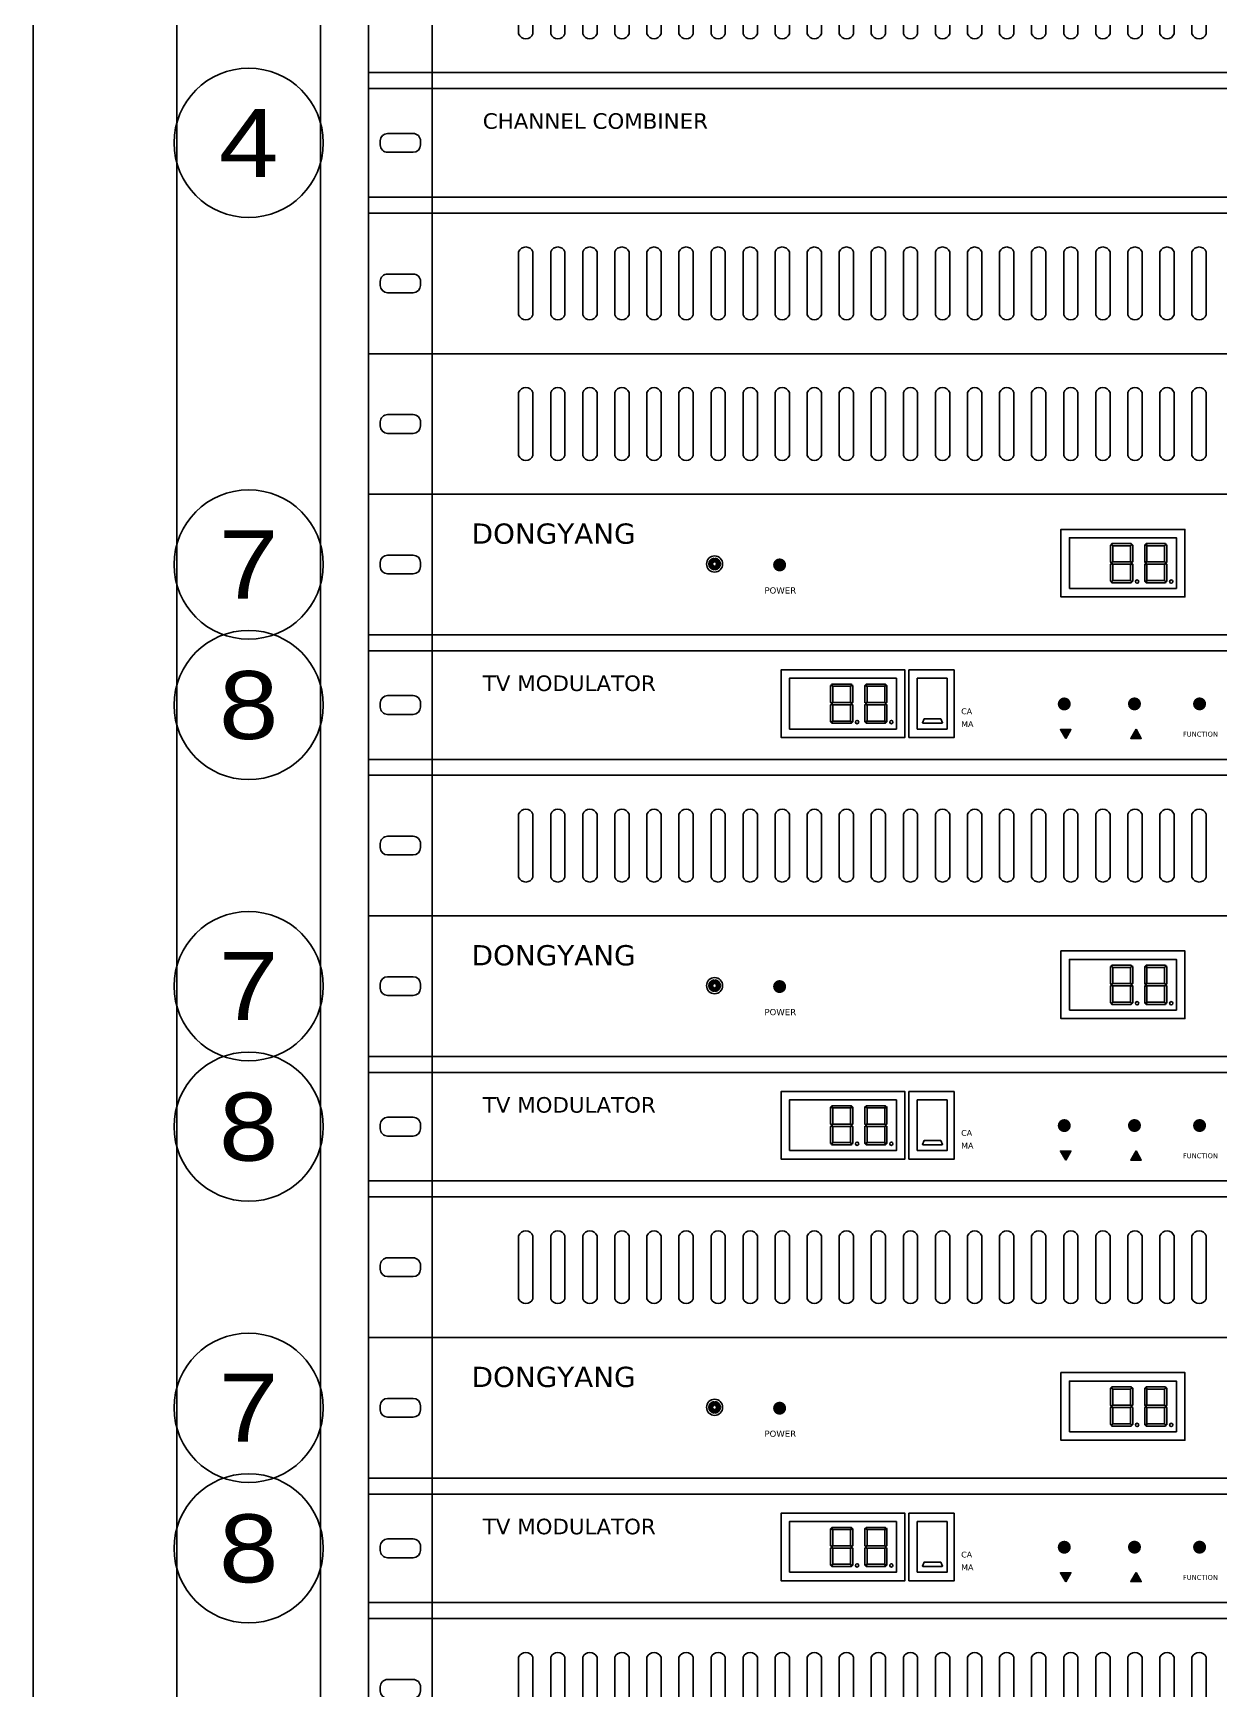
# Model space of a CAD drawing. Header units: millimetres. Extents: x 210163 to 420413, y -109 to 148391.
# Drawn here: x 276628 to 294449, y 72327 to 97208 of the extents above; entities that cross this region are included whole.
import ezdxf
from ezdxf.enums import TextEntityAlignment as Align

# ---------------------------------------------------------------- set-up
doc = ezdxf.new("R2010")
doc.units = ezdxf.units.MM
doc.header["$LTSCALE"] = 50
doc.header["$MEASUREMENT"] = 0
doc.layers.get('0').update_dxf_attribs({"linetype": 'CONTINUOUS'})
doc.layers.add('ARCHI', color=7, linetype='CONTINUOUS')
doc.styles.add('GND', font='verdana_0.ttf')
doc.styles.add('UL', font='', dxfattribs={"height": 300})
doc.styles.get('UL').set_extended_font_data('HY울릉도L')

# ---------------------------------------------------------------- blocks, each defined once
blk = doc.blocks.new('Rack-2000')
at = {"lineweight": -3}
for p, q in [((1272.00821924219, 64.78612457246435), (1272.00821924219, 1964.217737282532)), ((1317.008219242191, 1908.786124572464), (1317.008219242191, 104.7861245724643)), ((1332.00821924219, 1908.786124572464), (1332.008219242191, 104.7861245724643)), ((1352.008219242191, 1908.786124572464), (1352.008219242191, 104.7861245724643))]:
    blk.add_line(p, q, dxfattribs=at)
blk = doc.blocks.new('Rack2-2000')
at = {"lineweight": -3}
for p, q in [((1272.00821924219, 1964.217737282532), (1272.00821924219, 64.78612457246446)), ((1227.00821924219, 1908.786124572464), (1227.008219242191, 104.7861245724645))]:
    blk.add_line(p, q, dxfattribs=at)
blk = doc.blocks.new('DIGITAL TUNER')
at = {"lineweight": -3}
h = blk.add_hatch(color=256, dxfattribs=at)
edge = h.paths.add_edge_path()
edge.add_line((2125588.59201855, 1962138.968607879), (2125588.59201855, 1962137.798371103))
edge.add_ellipse((2125588.455446915, 1962137.164194719), major_axis=(0.4587109644177201, 0.4587109644177201), ratio=0.9999999994033106, start_angle=237.1531974833003, end_angle=392.8468025508875, ccw=False)
edge.add_line((2125588.59201855, 1962136.530018335), (2125588.59201855, 1962135.35978156))
edge.add_ellipse((2125588.455446915, 1962137.164194719), major_axis=(-1.279562163965803, 1.279562163965803), ratio=0.9999999994033116, start_angle=139.3283254148197, end_angle=310.6716745509925)
edge = h.paths.add_edge_path()
edge.add_ellipse((2125588.455446915, 1962137.164194719), major_axis=(1.279562163965803, 1.279562163965803), ratio=0.9999999994033112, start_angle=49.3283254490075, end_angle=220.6716745851802)
edge.add_line((2125588.318875279, 1962135.35978156), (2125588.318875279, 1962136.530018335))
edge.add_ellipse((2125588.455446915, 1962137.164194719), major_axis=(-0.4587109645276205, 0.4587109645276205), ratio=0.9999999994033106, start_angle=-32.84680255088739, end_angle=122.8468025166998, ccw=False)
edge.add_line((2125588.318875279, 1962137.798371103), (2125588.318875279, 1962138.968607879))
h = blk.add_hatch(color=7, dxfattribs=at)
edge = h.paths.add_edge_path()
edge.add_ellipse((2125608.81996545, 1962136.872566878), major_axis=(-1.446761513822915, 1.446761513822915), ratio=0.9999999997833499, start_angle=45.00000000620656, end_angle=225.0000000062066)
edge.add_arc((2125608.81996545, 1962136.872566878), 2.046029754307667, 359.9999999988189, 539.9999999988191)
at = {"color": 1, "lineweight": -3}
for p, q in [((2125712.781631714, 1962137.444661801), (2125713.134233032, 1962137.797263119)), ((2125712.781631714, 1962137.444661801), (2125713.134233032, 1962137.092060483)), ((2125713.131752406, 1962137.092060483), (2125718.657241049, 1962137.092060483)), ((2125719.007361741, 1962137.444661801), (2125718.654760422, 1962137.797263119)), ((2125719.007361741, 1962137.444661801), (2125718.654760422, 1962137.092060483)), ((2125723.486619964, 1962137.444661801), (2125723.839221282, 1962137.797263119)), ((2125723.486619964, 1962137.444661801), (2125723.839221282, 1962137.092060483)), ((2125729.3622293, 1962137.092060483), (2125723.836740656, 1962137.092060483)), ((2125729.712349991, 1962137.444661801), (2125729.359748672, 1962137.797263119)), ((2125729.712349991, 1962137.444661801), (2125729.359748672, 1962137.092060483))]:
    blk.add_line(p, q, dxfattribs=at)
at = {"color": 54, "lineweight": -3}
blk.add_lwpolyline([(2125960.081111037, 1962159.013363048), (2125480.081111037, 1962159.013363048), (2125480.081111037, 1962115.013363048), (2125960.081111037, 1962115.013363048)], close=True, dxfattribs=at)
at = {"lineweight": -3}
blk.add_lwpolyline([(2125727.740607368, 1962148.022701358), (2125696.908110609, 1962148.022701358), (2125696.908110609, 1962126.866622244), (2125735.703644913, 1962126.866622244), (2125735.703644913, 1962148.022701358), (2125727.740607368, 1962148.022701358)], dxfattribs=at)
blk.add_lwpolyline([(2125699.552620498, 1962129.511132133), (2125733.059135023, 1962129.511132133), (2125733.059135023, 1962145.378191469), (2125699.552620498, 1962145.378191469)], close=True, dxfattribs=at)
for points in [[(2125483.787411784, 1962137.649852201), (2125483.787411784, 1962136.376873895, 0.4142135623730952), (2125486.092319085, 1962134.071966594), (2125494.069902989, 1962134.071966594, 0.4142135623730951), (2125496.37481029, 1962136.376873895), (2125496.37481029, 1962137.649852201, 0.414213562373096), (2125494.069902989, 1962139.954759502), (2125486.092319085, 1962139.954759502, 0.4142135623730951)], [(2125588.318875279, 1962138.968607879, 0.9271726499455296), (2125588.318875279, 1962135.35978156), (2125588.318875279, 1962136.530018335, -0.8075728530872467), (2125588.318875279, 1962137.798371103)], [(2125588.59201855, 1962137.798371103, -0.8075728530872476), (2125588.59201855, 1962136.530018335), (2125588.59201855, 1962135.35978156, 0.9271726499455304), (2125588.59201855, 1962138.968607879)]]:
    blk.add_lwpolyline(points, format="xyb", close=True, dxfattribs=at)
at = {"color": 1, "lineweight": -3}
for points in [[(2125712.426549769, 1962137.799743746), (2125712.656968322, 1962137.569325193), (2125713.131752406, 1962138.044109277), (2125713.131752406, 1962142.749045523), (2125712.594636626, 1962143.286161303), (2125712.426549769, 1962143.118074445)], [(2125712.719300018, 1962143.410824695), (2125713.256415798, 1962142.873708915), (2125718.532577657, 1962142.873708915), (2125719.069693437, 1962143.410824695), (2125718.90160658, 1962143.578911552), (2125712.887386876, 1962143.578911552)], [(2125719.362443686, 1962143.118074445), (2125719.362443686, 1962137.799743746), (2125719.132025133, 1962137.569325193), (2125718.657241049, 1962138.044109277), (2125718.657241049, 1962142.749045523), (2125719.194356828, 1962143.286161303)], [(2125723.131538019, 1962143.118074445), (2125723.131538019, 1962137.799743746), (2125723.361956572, 1962137.569325193), (2125723.836740656, 1962138.044109277), (2125723.836740656, 1962142.749045523), (2125723.299624876, 1962143.286161303)], [(2125729.774681687, 1962143.410824695), (2125729.237565908, 1962142.873708915), (2125723.961404047, 1962142.873708915), (2125723.424288268, 1962143.410824695), (2125723.592375125, 1962143.578911552), (2125729.60659483, 1962143.578911552)], [(2125730.067431936, 1962137.799743746), (2125729.837013382, 1962137.569325193), (2125729.3622293, 1962138.044109277), (2125729.3622293, 1962142.749045523), (2125729.899345079, 1962143.286161303), (2125730.067431936, 1962143.118074445)], [(2125712.594636626, 1962131.603162299), (2125713.131752406, 1962132.140278079), (2125713.131752406, 1962136.845214326), (2125712.656968322, 1962137.31999841), (2125712.426549769, 1962137.089579856), (2125712.426549769, 1962131.771249157)], [(2125719.194356828, 1962131.603162299), (2125718.657241049, 1962132.140278079), (2125718.657241049, 1962136.845214326), (2125719.132025133, 1962137.31999841), (2125719.362443686, 1962137.089579856), (2125719.362443686, 1962131.771249157)], [(2125723.299624876, 1962131.603162299), (2125723.836740656, 1962132.140278079), (2125723.836740656, 1962136.845214326), (2125723.361956572, 1962137.31999841), (2125723.131538019, 1962137.089579856), (2125723.131538019, 1962131.771249157)], [(2125729.899345079, 1962131.603162299), (2125729.3622293, 1962132.140278079), (2125729.3622293, 1962136.845214326), (2125729.837013382, 1962137.31999841), (2125730.067431936, 1962137.089579856), (2125730.067431936, 1962131.771249157)], [(2125713.256415798, 1962132.015614687), (2125718.532577657, 1962132.015614687), (2125719.069693437, 1962131.478498908), (2125718.90160658, 1962131.31041205), (2125712.887386876, 1962131.31041205), (2125712.719300018, 1962131.478498908)], [(2125729.237565908, 1962132.015614687), (2125723.961404047, 1962132.015614687), (2125723.424288268, 1962131.478498908), (2125723.592375125, 1962131.31041205), (2125729.60659483, 1962131.31041205), (2125729.774681687, 1962131.478498908)]]:
    blk.add_lwpolyline(points, close=True, dxfattribs=at)
for points in [[(2125713.131752406, 1962137.797263119), (2125718.657241049, 1962137.797263119)], [(2125729.3622293, 1962137.797263119), (2125723.836740656, 1962137.797263119)]]:
    blk.add_lwpolyline(points, dxfattribs=at)
at = {"lineweight": -3}
blk.add_circle((2125588.455446915, 1962137.164194719), 2.526575250092681, dxfattribs=at)
at = {"color": 1, "lineweight": -3}
for centre in [(2125720.743078892, 1962131.665967936), (2125731.448067143, 1962131.665967936)]:
    blk.add_circle(centre, 0.5111750367367005, dxfattribs=at)
at = {"color": 54, "lineweight": -3, "style": 'GND'}
blk.add_text('DONGYANG', height=6.340825917478651, dxfattribs=at).set_placement((2125512.404254907, 1962143.514034196))
at = {"color": 0, "lineweight": -3, "style": 'GND'}
blk.add_text('POWER', height=1.951023359084501, dxfattribs=at).set_placement((2125604.063248198, 1962127.922892619))
blk = doc.blocks.new('Blank(1)')
at = {"lineweight": -3}
for p, q in [((10150.16522672041, 3783.986509700993), (10150.16522672041, 3827.986509700993)), ((10630.16522672041, 3827.986509700993), (10150.16522672041, 3827.986509700993)), ((10197.18618733999, 3815.866262257625), (10197.18618733999, 3796.106757144364)), ((10150.16522672041, 3783.986509700993), (10630.16522672041, 3783.986509700993))]:
    blk.add_line(p, q, dxfattribs=at)
at = {"color": 0, "lineweight": -3}
for p, q in [((10201.65081270763, 3815.866262257002), (10201.65081270763, 3796.106757144988)), ((10207.22548874485, 3815.866262257002), (10207.22548874485, 3796.106757144988)), ((10207.22548874485, 3815.866262257002), (10207.22548874485, 3796.106757144988)), ((10211.69011411274, 3815.866262257002), (10211.69011411274, 3796.106757144988)), ((10211.69011411274, 3815.866262257002), (10211.69011411274, 3796.106757144988)), ((10217.26479014996, 3815.866262257002), (10217.26479014996, 3796.106757144988)), ((10217.26479014996, 3815.866262257002), (10217.26479014996, 3796.106757144988)), ((10221.72941551785, 3815.866262257002), (10221.72941551785, 3796.106757144988)), ((10221.72941551785, 3815.866262257002), (10221.72941551785, 3796.106757144988)), ((10227.30409155507, 3815.866262257002), (10227.30409155507, 3796.106757144988)), ((10227.30409155507, 3815.866262257002), (10227.30409155507, 3796.106757144988)), ((10231.76871692295, 3815.866262257002), (10231.76871692295, 3796.106757144988)), ((10231.76871692295, 3815.866262257002), (10231.76871692295, 3796.106757144988)), ((10237.34339296005, 3815.866262257002), (10237.34339296005, 3796.106757144988)), ((10237.34339296005, 3815.866262257002), (10237.34339296005, 3796.106757144988)), ((10241.80801832794, 3815.866262257002), (10241.80801832794, 3796.106757144988)), ((10241.80801832794, 3815.866262257002), (10241.80801832794, 3796.106757144988)), ((10247.38269436515, 3815.866262257002), (10247.38269436515, 3796.106757144988)), ((10247.38269436515, 3815.866262257002), (10247.38269436515, 3796.106757144988)), ((10251.84731973304, 3815.866262257002), (10251.84731973304, 3796.106757144988)), ((10251.84731973304, 3815.866262257002), (10251.84731973304, 3796.106757144988)), ((10257.42199577026, 3815.866262257002), (10257.42199577026, 3796.106757144988)), ((10257.42199577026, 3815.866262257002), (10257.42199577026, 3796.106757144988)), ((10261.88662113815, 3815.866262257002), (10261.88662113815, 3796.106757144988)), ((10261.88662113815, 3815.866262257002), (10261.88662113815, 3796.106757144988)), ((10267.46129717537, 3815.866262257002), (10267.46129717537, 3796.106757144988)), ((10267.46129717537, 3815.866262257002), (10267.46129717537, 3796.106757144988)), ((10271.92592254313, 3815.866262257002), (10271.92592254313, 3796.106757144988)), ((10271.92592254313, 3815.866262257002), (10271.92592254313, 3796.106757144988)), ((10277.50059858035, 3815.866262257002), (10277.50059858035, 3796.106757144988)), ((10277.50059858035, 3815.866262257002), (10277.50059858035, 3796.106757144988)), ((10281.96522394824, 3815.866262257002), (10281.96522394824, 3796.106757144988)), ((10281.96522394824, 3815.866262257002), (10281.96522394824, 3796.106757144988)), ((10287.53989998546, 3815.866262257002), (10287.53989998546, 3796.106757144988)), ((10287.53989998546, 3815.866262257002), (10287.53989998546, 3796.106757144988)), ((10292.00452535335, 3815.866262257002), (10292.00452535335, 3796.106757144988)), ((10292.00452535335, 3815.866262257002), (10292.00452535335, 3796.106757144988)), ((10297.57920139057, 3815.866262257002), (10297.57920139057, 3796.106757144988)), ((10297.57920139057, 3815.866262257002), (10297.57920139057, 3796.106757144988)), ((10302.04382675858, 3815.866262257002), (10302.04382675858, 3796.106757144988)), ((10302.04382675858, 3815.866262257002), (10302.04382675858, 3796.106757144988)), ((10307.6185027958, 3815.866262257002), (10307.6185027958, 3796.106757144988)), ((10307.6185027958, 3815.866262257002), (10307.6185027958, 3796.106757144988)), ((10312.08312816356, 3815.866262257002), (10312.08312816356, 3796.106757144988)), ((10312.08312816356, 3815.866262257002), (10312.08312816356, 3796.106757144988)), ((10317.65780420078, 3815.866262257002), (10317.65780420078, 3796.106757144988)), ((10317.65780420078, 3815.866262257002), (10317.65780420078, 3796.106757144988)), ((10322.12242956867, 3815.866262257002), (10322.12242956867, 3796.106757144988)), ((10322.12242956867, 3815.866262257002), (10322.12242956867, 3796.106757144988)), ((10327.69710560589, 3815.866262257002), (10327.69710560589, 3796.106757144988)), ((10327.69710560589, 3815.866262257002), (10327.69710560589, 3796.106757144988)), ((10332.16173097378, 3815.866262257002), (10332.16173097378, 3796.106757144988)), ((10332.16173097378, 3815.866262257002), (10332.16173097378, 3796.106757144988)), ((10337.73640701099, 3815.866262257002), (10337.73640701099, 3796.106757144988)), ((10337.73640701099, 3815.866262257002), (10337.73640701099, 3796.106757144988)), ((10342.20103237888, 3815.866262257002), (10342.20103237888, 3796.106757144988)), ((10342.20103237888, 3815.866262257002), (10342.20103237888, 3796.106757144988)), ((10347.7757084161, 3815.866262257002), (10347.7757084161, 3796.106757144988)), ((10347.7757084161, 3815.866262257002), (10347.7757084161, 3796.106757144988)), ((10352.24033378387, 3815.866262257002), (10352.24033378387, 3796.106757144988)), ((10352.24033378387, 3815.866262257002), (10352.24033378387, 3796.106757144988)), ((10357.81500982108, 3815.866262257002), (10357.81500982108, 3796.106757144988)), ((10357.81500982108, 3815.866262257002), (10357.81500982108, 3796.106757144988)), ((10362.27963518897, 3815.866262257002), (10362.27963518897, 3796.106757144988)), ((10362.27963518897, 3815.866262257002), (10362.27963518897, 3796.106757144988)), ((10367.85431122619, 3815.866262257002), (10367.85431122619, 3796.106757144988)), ((10367.85431122619, 3815.866262257002), (10367.85431122619, 3796.106757144988)), ((10372.31893659408, 3815.866262257002), (10372.31893659408, 3796.106757144988)), ((10372.31893659408, 3815.866262257002), (10372.31893659408, 3796.106757144988)), ((10377.8936126313, 3815.866262257002), (10377.8936126313, 3796.106757144988)), ((10377.8936126313, 3815.866262257002), (10377.8936126313, 3796.106757144988)), ((10382.35823799919, 3815.866262257002), (10382.35823799919, 3796.106757144988)), ((10382.35823799919, 3815.866262257002), (10382.35823799919, 3796.106757144988)), ((10387.93291403641, 3815.866262257002), (10387.93291403641, 3796.106757144988)), ((10387.93291403641, 3815.866262257002), (10387.93291403641, 3796.106757144988)), ((10392.39753940417, 3815.866262257002), (10392.39753940417, 3796.106757144988)), ((10392.39753940417, 3815.866262257002), (10392.39753940417, 3796.106757144988)), ((10397.97221544139, 3815.866262257002), (10397.97221544139, 3796.106757144988)), ((10397.97221544139, 3815.866262257002), (10397.97221544139, 3796.106757144988)), ((10402.43684080928, 3815.866262257002), (10402.43684080928, 3796.106757144988)), ((10402.43684080928, 3815.866262257002), (10402.43684080928, 3796.106757144988)), ((10408.01151684649, 3815.866262257002), (10408.01151684649, 3796.106757144988)), ((10408.01151684649, 3815.866262257002), (10408.01151684649, 3796.106757144988)), ((10412.47614221438, 3815.866262257002), (10412.47614221438, 3796.106757144988)), ((10412.47614221438, 3815.866262257002), (10412.47614221438, 3796.106757144988))]:
    blk.add_line(p, q, dxfattribs=at)
at = {"lineweight": -3}
blk.add_lwpolyline([(10153.87152746772, 3806.622998853604), (10153.87152746772, 3805.350020548385, 0.4142135623730952), (10156.17643476879, 3803.045113247435), (10164.15401867228, 3803.045113247435, 0.4142135623730951), (10166.45892597311, 3805.350020548385), (10166.45892597311, 3806.622998853604, 0.414213562373096), (10164.15401867228, 3808.927906154553), (10156.17643476879, 3808.927906154553, 0.4142135623730951)], format="xyb", close=True, dxfattribs=at)
at = {"color": 0, "lineweight": -3}
for centre, start, end in [((10199.41850002363, 3814.98573747581), 21.52651193566103, 158.473488064339), ((10209.45780142873, 3814.98573747581), 21.52651193566103, 158.473488064339), ((10209.45780142873, 3814.98573747581), 21.52651193566103, 158.473488064339), ((10219.49710283384, 3814.98573747581), 21.52651193566103, 158.473488064339), ((10219.49710283384, 3814.98573747581), 21.52651193566103, 158.473488064339), ((10229.53640423895, 3814.98573747581), 21.52651193566103, 158.473488064339), ((10229.53640423895, 3814.98573747581), 21.52651193566103, 158.473488064339), ((10239.57570564406, 3814.98573747581), 21.52651193566103, 158.473488064339), ((10239.57570564406, 3814.98573747581), 21.52651193566103, 158.473488064339), ((10249.61500704916, 3814.98573747581), 21.52651193566103, 158.473488064339), ((10249.61500704916, 3814.98573747581), 21.52651193566103, 158.473488064339), ((10259.65430845427, 3814.98573747581), 21.52651193566103, 158.473488064339), ((10259.65430845427, 3814.98573747581), 21.52651193566103, 158.473488064339), ((10269.69360985938, 3814.98573747581), 21.52651193566103, 158.473488064339), ((10269.69360985938, 3814.98573747581), 21.52651193566103, 158.473488064339), ((10279.73291126436, 3814.98573747581), 21.52651193566103, 158.473488064339), ((10279.73291126436, 3814.98573747581), 21.52651193566103, 158.473488064339), ((10289.77221266947, 3814.98573747581), 21.52651193566103, 158.473488064339), ((10289.77221266947, 3814.98573747581), 21.52651193566103, 158.473488064339), ((10299.81151407457, 3814.98573747581), 21.52651193566103, 158.473488064339), ((10299.81151407457, 3814.98573747581), 21.52651193566103, 158.473488064339), ((10309.85081547968, 3814.98573747581), 21.52651193566103, 158.473488064339), ((10309.85081547968, 3814.98573747581), 21.52651193566103, 158.473488064339), ((10319.89011688466, 3814.98573747581), 21.52651193566103, 158.473488064339), ((10319.89011688466, 3814.98573747581), 21.52651193566103, 158.473488064339), ((10329.92941828977, 3814.98573747581), 21.52651193566103, 158.473488064339), ((10329.92941828977, 3814.98573747581), 21.52651193566103, 158.473488064339), ((10339.96871969488, 3814.98573747581), 21.52651193566103, 158.473488064339), ((10339.96871969488, 3814.98573747581), 21.52651193566103, 158.473488064339), ((10350.00802109986, 3814.98573747581), 21.52651193566103, 158.473488064339), ((10350.00802109986, 3814.98573747581), 21.52651193566103, 158.473488064339), ((10360.04732250497, 3814.98573747581), 21.52651193566103, 158.473488064339), ((10360.04732250497, 3814.98573747581), 21.52651193566103, 158.473488064339), ((10370.0866239102, 3814.98573747581), 21.52651193566103, 158.473488064339), ((10370.0866239102, 3814.98573747581), 21.52651193566103, 158.473488064339), ((10380.1259253153, 3814.98573747581), 21.52651193566103, 158.473488064339), ((10380.1259253153, 3814.98573747581), 21.52651193566103, 158.473488064339), ((10390.16522672041, 3814.98573747581), 21.52651193566103, 158.473488064339), ((10390.16522672041, 3814.98573747581), 21.52651193566103, 158.473488064339), ((10400.20452812539, 3814.98573747581), 21.52651193566103, 158.473488064339), ((10400.20452812539, 3814.98573747581), 21.52651193566103, 158.473488064339), ((10410.2438295305, 3814.98573747581), 21.52651193566103, 158.473488064339), ((10410.2438295305, 3814.98573747581), 21.52651193566103, 158.473488064339), ((10199.41850002363, 3796.98728192618), 201.526511935661, 338.4734880643389), ((10209.45780142873, 3796.98728192618), 201.526511935661, 338.4734880643389), ((10209.45780142873, 3796.98728192618), 201.526511935661, 338.4734880643389), ((10219.49710283384, 3796.98728192618), 201.526511935661, 338.4734880643389), ((10219.49710283384, 3796.98728192618), 201.526511935661, 338.4734880643389), ((10229.53640423895, 3796.98728192618), 201.526511935661, 338.4734880643389), ((10229.53640423895, 3796.98728192618), 201.526511935661, 338.4734880643389), ((10239.57570564406, 3796.98728192618), 201.526511935661, 338.4734880643389), ((10239.57570564406, 3796.98728192618), 201.526511935661, 338.4734880643389), ((10249.61500704916, 3796.98728192618), 201.526511935661, 338.4734880643389), ((10249.61500704916, 3796.98728192618), 201.526511935661, 338.4734880643389), ((10259.65430845427, 3796.98728192618), 201.526511935661, 338.4734880643389), ((10259.65430845427, 3796.98728192618), 201.526511935661, 338.4734880643389), ((10269.69360985938, 3796.98728192618), 201.526511935661, 338.4734880643389), ((10269.69360985938, 3796.98728192618), 201.526511935661, 338.4734880643389), ((10279.73291126436, 3796.98728192618), 201.526511935661, 338.4734880643389), ((10279.73291126436, 3796.98728192618), 201.526511935661, 338.4734880643389), ((10289.77221266947, 3796.98728192618), 201.526511935661, 338.4734880643389), ((10289.77221266947, 3796.98728192618), 201.526511935661, 338.4734880643389), ((10299.81151407457, 3796.98728192618), 201.526511935661, 338.4734880643389), ((10299.81151407457, 3796.98728192618), 201.526511935661, 338.4734880643389), ((10309.85081547968, 3796.98728192618), 201.526511935661, 338.4734880643389), ((10309.85081547968, 3796.98728192618), 201.526511935661, 338.4734880643389), ((10319.89011688466, 3796.98728192618), 201.526511935661, 338.4734880643389), ((10319.89011688466, 3796.98728192618), 201.526511935661, 338.4734880643389), ((10329.92941828977, 3796.98728192618), 201.526511935661, 338.4734880643389), ((10329.92941828977, 3796.98728192618), 201.526511935661, 338.4734880643389), ((10339.96871969488, 3796.98728192618), 201.526511935661, 338.4734880643389), ((10339.96871969488, 3796.98728192618), 201.526511935661, 338.4734880643389), ((10350.00802109986, 3796.98728192618), 201.526511935661, 338.4734880643389), ((10350.00802109986, 3796.98728192618), 201.526511935661, 338.4734880643389), ((10360.04732250497, 3796.98728192618), 201.526511935661, 338.4734880643389), ((10360.04732250497, 3796.98728192618), 201.526511935661, 338.4734880643389), ((10370.0866239102, 3796.98728192618), 201.526511935661, 338.4734880643389), ((10370.0866239102, 3796.98728192618), 201.526511935661, 338.4734880643389), ((10380.1259253153, 3796.98728192618), 201.526511935661, 338.4734880643389), ((10380.1259253153, 3796.98728192618), 201.526511935661, 338.4734880643389), ((10390.16522672041, 3796.98728192618), 201.526511935661, 338.4734880643389), ((10390.16522672041, 3796.98728192618), 201.526511935661, 338.4734880643389), ((10400.20452812539, 3796.98728192618), 201.526511935661, 338.4734880643389), ((10400.20452812539, 3796.98728192618), 201.526511935661, 338.4734880643389), ((10410.2438295305, 3796.98728192618), 201.526511935661, 338.4734880643389), ((10410.2438295305, 3796.98728192618), 201.526511935661, 338.4734880643389)]:
    blk.add_arc(centre, 2.39969660771025, start, end, dxfattribs=at)
blk = doc.blocks.new('CHANNEL COMBINER')
at = {"lineweight": -3}
for p, q in [((2126120.613170241, 1968795.700386137), (2126600.613170241, 1968795.700386137)), ((2126120.613170241, 1968761.700386138), (2126600.613170241, 1968761.700386138))]:
    blk.add_line(p, q, dxfattribs=at)
at = {"color": 4, "lineweight": -3}
blk.add_lwpolyline([(2126600.613170241, 1968800.700386137), (2126120.613170241, 1968800.700386137), (2126120.613170241, 1968756.700386137), (2126600.613170241, 1968756.700386137)], close=True, dxfattribs=at)
at = {"lineweight": -3}
blk.add_lwpolyline([(2126124.319470989, 1968779.33687529), (2126124.319470989, 1968778.063896985, 0.4142135623730952), (2126126.62437829, 1968775.758989684), (2126134.601962193, 1968775.758989684, 0.4142135623730951), (2126136.906869494, 1968778.063896985), (2126136.906869494, 1968779.33687529, 0.414213562373096), (2126134.601962193, 1968781.641782591), (2126126.62437829, 1968781.641782591, 0.4142135623730951)], format="xyb", close=True, dxfattribs=at)
at = {"color": 4, "lineweight": -3, "style": 'GND'}
blk.add_text('CHANNEL COMBINER', height=4.8775583980605, dxfattribs=at).set_placement((2126156.396987054, 1968783.09733333))
blk = doc.blocks.new('TV MODULATOR')
at = {"lineweight": -3}
h = blk.add_hatch(color=9, dxfattribs=at)
edge = h.paths.add_edge_path()
edge.add_arc((2132014.564101865, 1970146.642268253), 2.043985768396387, 180.0000000005215, 360.0000000005215)
edge.add_ellipse((2132014.564101865, 1970146.642268253), major_axis=(-1.445316197666633, 1.445316197666633), ratio=0.9999999998427833, start_angle=225.0000000045039, end_angle=405.0000000045039)
h = blk.add_hatch(color=9, dxfattribs=at)
edge = h.paths.add_edge_path()
edge.add_arc((2132036.545465313, 1970146.642268253), 2.043985768449153, 179.9999999996702, 359.9999999996702)
edge.add_ellipse((2132036.545465313, 1970146.642268253), major_axis=(-1.445316197645962, 1.445316197645962), ratio=0.9999999998130666, start_angle=225.0000000053552, end_angle=405.0000000053552)
h = blk.add_hatch(color=9, dxfattribs=at)
edge = h.paths.add_edge_path()
edge.add_ellipse((2132056.925743528, 1970146.642268253), major_axis=(-1.44531619762529, 1.44531619762529), ratio=0.9999999997833499, start_angle=45.00000000620656, end_angle=225.0000000062066)
edge.add_arc((2132056.925743528, 1970146.642268253), 2.043985768539129, 359.9999999988189, 539.9999999988191)
for p, q in [((2131796.697148216, 1970163.288303815), (2132276.697148216, 1970163.288303815)), ((2131796.697148216, 1970129.288303815), (2132276.697148216, 1970129.288303815))]:
    blk.add_line(p, q, dxfattribs=at)
at = {"color": 1, "lineweight": -3}
for p, q in [((2131941.749569436, 1970146.719602569), (2131942.102170754, 1970147.072203887)), ((2131941.749569436, 1970146.719602569), (2131942.102170754, 1970146.36700125)), ((2131942.099690129, 1970146.36700125), (2131947.625178772, 1970146.36700125)), ((2131947.975299463, 1970146.719602569), (2131947.622698145, 1970147.072203887)), ((2131947.975299463, 1970146.719602569), (2131947.622698145, 1970146.36700125)), ((2131952.454557686, 1970146.719602569), (2131952.807159005, 1970147.072203887)), ((2131952.454557686, 1970146.719602569), (2131952.807159005, 1970146.36700125)), ((2131958.330167022, 1970146.36700125), (2131952.804678378, 1970146.36700125)), ((2131958.680287714, 1970146.719602569), (2131958.327686394, 1970147.072203887)), ((2131958.680287714, 1970146.719602569), (2131958.327686394, 1970146.36700125))]:
    blk.add_line(p, q, dxfattribs=at)
at = {"color": 4, "lineweight": -3}
for points in [[(2132276.697148216, 1970168.288303815), (2131796.697148216, 1970168.288303815), (2131796.697148216, 1970124.288303815), (2132276.697148216, 1970124.288303815)], [(2132015.008374078, 1970135.764876793), (2132016.661204035, 1970138.627662255), (2132013.35554412, 1970138.627662255)], [(2132037.036604648, 1970138.721938873), (2132035.383774691, 1970135.85915341), (2132038.689434605, 1970135.85915341)]]:
    blk.add_lwpolyline(points, close=True, dxfattribs=at)
at = {"lineweight": -3}
for points in [[(2131956.70854509, 1970157.297642126), (2131925.876048331, 1970157.297642126), (2131925.876048331, 1970136.141563012), (2131964.671582635, 1970136.141563011), (2131964.671582635, 1970157.297642126), (2131956.70854509, 1970157.297642126)], [(2131980.097793134, 1970157.297642126), (2131965.900925127, 1970157.297642126), (2131965.900925127, 1970136.141563012), (2131980.097793134, 1970136.141563012), (2131980.097793134, 1970157.297642126), (2131980.097793134, 1970157.297642126)]]:
    blk.add_lwpolyline(points, dxfattribs=at)
for points in [[(2131928.52055822, 1970138.786072901), (2131962.027072745, 1970138.786072901), (2131962.027072745, 1970154.653132237), (2131928.52055822, 1970154.653132237)], [(2131968.545435017, 1970138.786072901), (2131977.868239096, 1970138.786072901), (2131977.868239096, 1970154.653132237), (2131968.545435017, 1970154.653132237)]]:
    blk.add_lwpolyline(points, close=True, dxfattribs=at)
at = {"color": 1, "lineweight": -3}
for points in [[(2131941.394487491, 1970147.074684514), (2131941.624906044, 1970146.844265961), (2131942.099690129, 1970147.319050045), (2131942.099690129, 1970152.023986291), (2131941.562574349, 1970152.561102071), (2131941.394487491, 1970152.393015213)], [(2131941.68723774, 1970152.685765462), (2131942.22435352, 1970152.148649682), (2131947.50051538, 1970152.148649682), (2131948.037631159, 1970152.685765462), (2131947.869544302, 1970152.85385232), (2131941.855324598, 1970152.85385232)], [(2131948.330381408, 1970152.393015213), (2131948.330381408, 1970147.074684514), (2131948.099962855, 1970146.844265961), (2131947.625178772, 1970147.319050045), (2131947.625178772, 1970152.023986291), (2131948.162294551, 1970152.561102071)], [(2131952.099475741, 1970152.393015213), (2131952.099475741, 1970147.074684514), (2131952.329894294, 1970146.844265961), (2131952.804678378, 1970147.319050045), (2131952.804678378, 1970152.023986291), (2131952.267562598, 1970152.561102071)], [(2131958.742619409, 1970152.685765462), (2131958.20550363, 1970152.148649682), (2131952.929341769, 1970152.148649682), (2131952.39222599, 1970152.685765462), (2131952.560312848, 1970152.85385232), (2131958.574532552, 1970152.85385232)], [(2131959.035369658, 1970147.074684514), (2131958.804951105, 1970146.844265961), (2131958.330167022, 1970147.319050045), (2131958.330167022, 1970152.023986291), (2131958.867282801, 1970152.561102071), (2131959.035369658, 1970152.393015213)], [(2131941.562574349, 1970140.878103067), (2131942.099690129, 1970141.415218847), (2131942.099690129, 1970146.120155094), (2131941.624906044, 1970146.594939177), (2131941.394487491, 1970146.364520624), (2131941.394487491, 1970141.046189924)], [(2131948.162294551, 1970140.878103067), (2131947.625178772, 1970141.415218847), (2131947.625178772, 1970146.120155094), (2131948.099962855, 1970146.594939177), (2131948.330381408, 1970146.364520624), (2131948.330381408, 1970141.046189924)], [(2131952.267562598, 1970140.878103067), (2131952.804678378, 1970141.415218847), (2131952.804678378, 1970146.120155094), (2131952.329894294, 1970146.594939177), (2131952.099475741, 1970146.364520624), (2131952.099475741, 1970141.046189924)], [(2131958.867282801, 1970140.878103067), (2131958.330167022, 1970141.415218847), (2131958.330167022, 1970146.120155094), (2131958.804951105, 1970146.594939177), (2131959.035369658, 1970146.364520624), (2131959.035369658, 1970141.046189924)], [(2131942.22435352, 1970141.290555455), (2131947.50051538, 1970141.290555455), (2131948.037631159, 1970140.753439675), (2131947.869544302, 1970140.585352818), (2131941.855324598, 1970140.585352818), (2131941.68723774, 1970140.753439675)], [(2131958.20550363, 1970141.290555455), (2131952.929341769, 1970141.290555455), (2131952.39222599, 1970140.753439675), (2131952.560312848, 1970140.585352818), (2131958.574532552, 1970140.585352818), (2131958.742619409, 1970140.753439675)], [(2131975.940572519, 1970141.924995869), (2131970.664410659, 1970141.924995869), (2131970.127294879, 1970140.753439675), (2131970.295381737, 1970140.585352818), (2131976.309601441, 1970140.585352818), (2131976.477688298, 1970140.753439675)]]:
    blk.add_lwpolyline(points, close=True, dxfattribs=at)
at = {"lineweight": -3}
blk.add_lwpolyline([(2131800.403448964, 1970146.924792968), (2131800.403448964, 1970145.651814663, 0.4142135623730952), (2131802.708356265, 1970143.346907362), (2131810.685940168, 1970143.346907362, 0.4142135623730951), (2131812.990847469, 1970145.651814663), (2131812.990847469, 1970146.924792968, 0.414213562373096), (2131810.685940168, 1970149.229700269), (2131802.708356265, 1970149.229700269, 0.4142135623730951)], format="xyb", close=True, dxfattribs=at)
at = {"color": 1, "lineweight": -3}
for points in [[(2131942.099690129, 1970147.072203887), (2131947.625178772, 1970147.072203887)], [(2131958.330167022, 1970147.072203887), (2131952.804678378, 1970147.072203887)]]:
    blk.add_lwpolyline(points, dxfattribs=at)
for centre in [(2131949.711016615, 1970140.940908704), (2131960.416004865, 1970140.940908704)]:
    blk.add_circle(centre, 0.5111750367367005, dxfattribs=at)
at = {"color": 4, "lineweight": -3}
for points in [[(2132013.35554412, 1970138.627662255), (2132015.008374078, 1970135.764876793), (2132013.35554412, 1970138.627662255), (2132016.661204035, 1970138.627662255)], [(2132038.689434605, 1970135.85915341), (2132037.036604648, 1970138.721938873), (2132038.689434605, 1970135.85915341), (2132035.38377469, 1970135.85915341)]]:
    blk.add_solid(points, dxfattribs=at)
at = {"color": 4, "lineweight": -3, "style": 'GND'}
blk.add_text('TV MODULATOR', height=4.8775583980605, dxfattribs=at).set_placement((2131832.48096503, 1970150.685251007))
at = {"color": 6, "lineweight": -3, "style": 'GND'}
for s, p in [('CA', (2131982.287905466, 1970143.427995601)), ('MA', (2131982.287905466, 1970139.43218689))]:
    blk.add_text(s, height=1.805318751096725, dxfattribs=at).set_placement(p)
at = {"color": 0, "lineweight": -3, "style": 'GND'}
blk.add_text('FUNCTION', height=1.542630768895149, dxfattribs=at).set_placement((2132051.694723064, 1970136.418143309))

msp = doc.modelspace()

# ---------------------------------------------------------------- linework, layer by layer
at = {"layer": 'ARCHI', "color": 2, "lineweight": -3}
for centre in [(279867.9860685029, 95558.90013060898), (279867.986068554, 89222.90013042308), (279867.986068554, 87110.90013041413), (279867.9860685543, 82886.90013042308), (279867.9860685543, 80774.90013041413), (279867.9895440831, 76550.90013043446), (279867.9895440831, 74438.90013042552)]:
    msp.add_circle(centre, 1121.120105292834, dxfattribs=at)

# ---------------------------------------------------------------- block references
at = {"lineweight": -3, "xscale": 48, "yscale": 48, "zscale": 48}
for name, p in [('Rack2-2000', (217731.5899933176, 30337.16561808755)), ('Rack-2000', (217731.5899933177, 30337.16561808751)), ('Blank(1)', (-205539.9448140701, -85016.45233503699)), ('CHANNEL COMBINER', (-101772121.4461031, -94405818.71840401)), ('Blank(1)', (-205539.9448140661, -89240.45233523368)), ('Blank(1)', (-205539.9448141175, -91352.45233523368)), ('DIGITAL TUNER', (-101741375.9072612, -94093353.74129589)), ('TV MODULATOR', (-102044573.4770458, -94479910.9384527)), ('Blank(1)', (-205539.9448140188, -97688.45233523184)), ('DIGITAL TUNER', (-101741375.9072612, -94099689.74129589)), ('TV MODULATOR', (-102044573.4770458, -94486246.9384527)), ('Blank(1)', (-205539.9448140188, -104024.4523352261)), ('DIGITAL TUNER', (-101741375.9037857, -94106025.74129587)), ('TV MODULATOR', (-102044573.4735702, -94492582.93845269)), ('Blank(1)', (-205539.9413384656, -110360.4523352204))]:
    msp.add_blockref(name, p, dxfattribs=at)

# ---------------------------------------------------------------- texts
at = {"color": 1, "lineweight": -3, "style": 'UL', "width": 1.199999999999999}
for s, p in [('4', (279867.9860685029, 95558.90013060898)), ('7', (279867.986068554, 89222.90013042308)), ('8', (279867.986068554, 87110.90013041413)), ('7', (279867.9860685543, 82886.90013042308)), ('8', (279867.9860685543, 80774.90013041413)), ('7', (279867.9895440831, 76550.90013043446)), ('8', (279867.9895440831, 74438.90013042552))]:
    msp.add_text(s, height=1022.024013722127, dxfattribs=at).set_placement(p, align=Align.MIDDLE)

doc.saveas('drawing.dxf')
